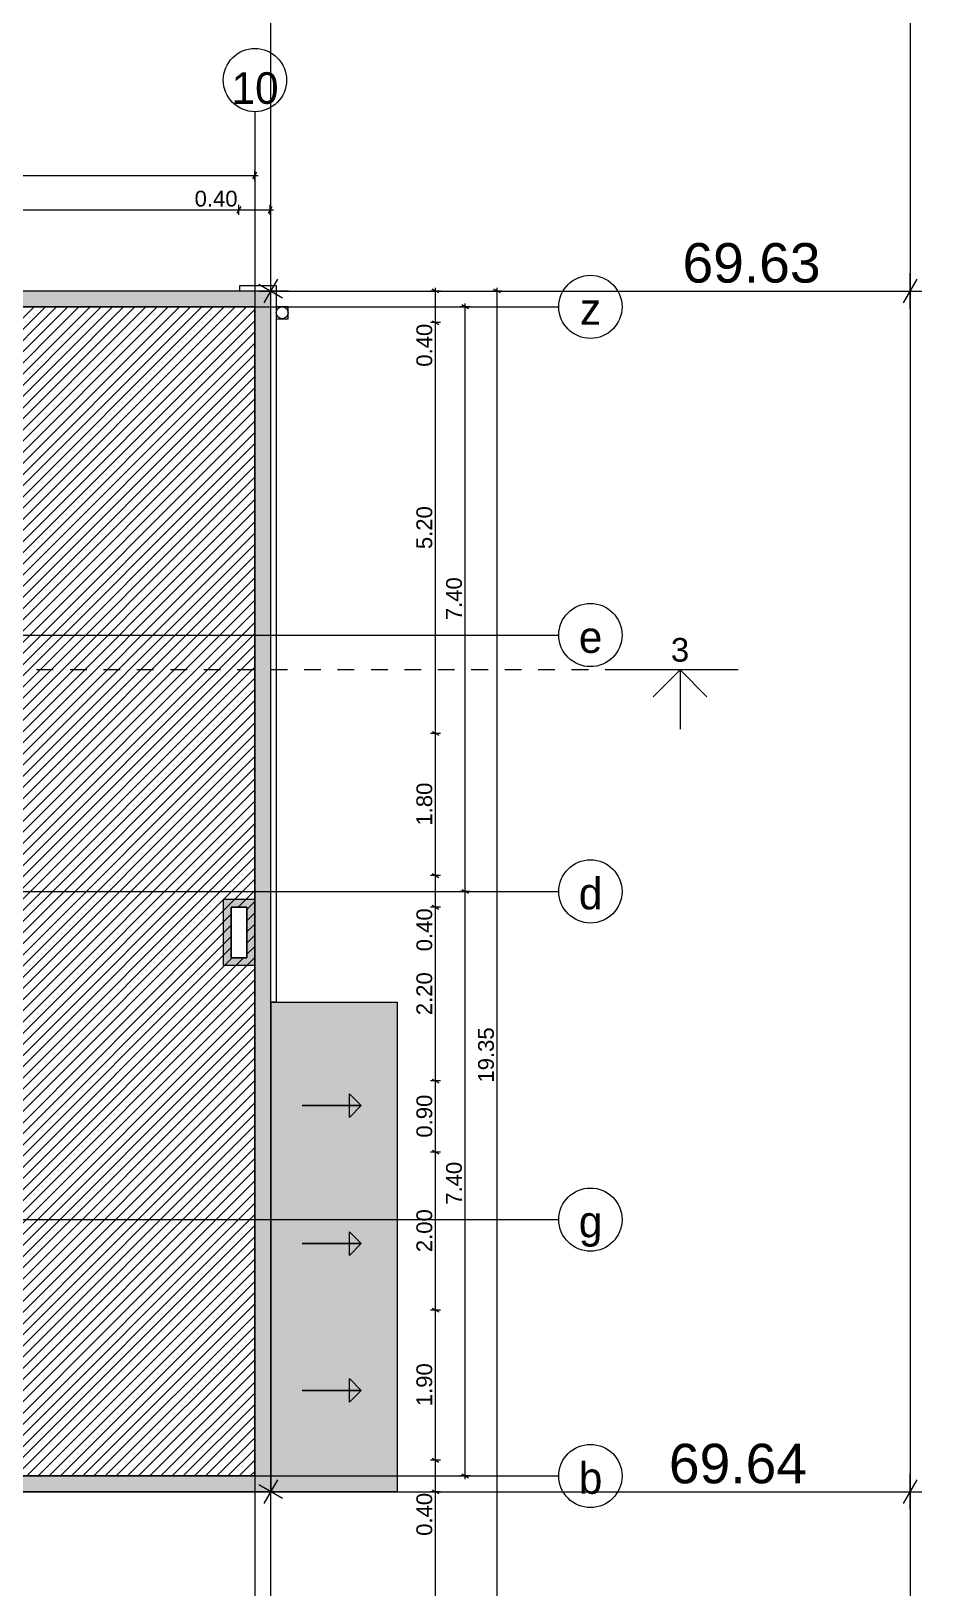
# Model space of a CAD drawing. Header units: millimetres. Extents: x 475159934 to 476245151, y 4620917055 to 4621447368.
# Drawn here: x 475294092 to 475305367, y 4621192366 to 4621212073 of the extents above; entities that cross this region are included whole.
import ezdxf

# ---------------------------------------------------------------- set-up
doc = ezdxf.new("R2010")
doc.units = ezdxf.units.MM
doc.header["$MEASUREMENT"] = 0
doc.linetypes.add('Dashed', pattern=[423.333333, 211.666667, -211.666667])
for name, color, linetype, lineweight in [('0_Pen_No__42_Pen_No__250_Pen_No__5', 5, 'Continuous', 0), ('0_Pen_No__7_Pen_No__250', 7, 'Continuous', 0), ('0_Pen_No__7_Pen_No__4', 7, 'Continuous', 0), ('0_Pen_No__7_Pen_No__7', 7, 'Continuous', 0), ('0_Pen_No__7_Pen_No__8', 8, 'Continuous', 0), ('2D Drafting - General_Pen_No__1_Pen_No__7', 7, 'Continuous', 0), ('2D Drafting - General_Pen_No__250_Pen_No__7_Pen_No__154', 154, 'Continuous', 0), ('2D Drafting - General_Pen_No__250_Pen_No__7_Pen_No__7', 7, 'Continuous', 0), ('Annotation - Text_Pen_No__7_Pen_No__5', 5, 'Continuous', 0), ('gegmebi_Pen_No__7_Pen_No__7', 7, 'Continuous', 0), ('New_._Pen_No__1', 1, 'Continuous', 0), ('New_0_Pen_No__250', 7, 'Continuous', 0), ('New_0_Pen_No__7_Pen_No__250', 7, 'Continuous', 0), ('New_2D Drafting - General_Pen_No__250_Pen_No__154', 154, 'Continuous', 0), ('New_reg_nak_Pen_No__7', 7, 'Continuous', 0), ('New_shenobebi_Pen_No__1', 1, 'Continuous', 0), ('New_Structural - Bearing_Pen_No__1', 1, 'Continuous', 0), ('zoma_Pen_No__1', 1, 'Continuous', 0), ('zoma_Pen_No__142', 142, 'Continuous', 0), ('zoma_Pen_No__5_Pen_No__5', 5, 'Continuous', 0)]:
    doc.layers.add(name, color=color, linetype=linetype, lineweight=lineweight)
doc.layers.add('0_Pen_No__7_Pen_No__252', color=7, linetype='Continuous', lineweight=0, true_color=0x666666)
doc.layers.add('zoma', color=7, linetype='Continuous')
doc.styles.add('GENERATED_STYLE_1', font='arial.ttf')
doc.styles.add('GENERATED_STYLE_3', font='arial.ttf')
doc.styles.add('GENERATED_STYLE_4', font='ACADMTAV.TTF')
doc.linetypes.add('Break', pattern='A,0,[1,12. бѓљбѓ\x98бѓЎбѓ\x98 бѓ’бѓђбѓ¦бѓ”бѓ‘бѓ”бѓ‘бѓ\x981.Shx,S=15.679026,R=0,X=0,Y=0],-1975.557214,0', length=1975.557214)
doc.dimstyles.new('GENERATED_STYLE__10', dxfattribs={"dimtxt": 500, "dimasz": 228, "dimexe": 0.18, "dimexo": 3, "dimgap": 0, "dimtad": 1, "dimlfac": 0.001, "dimzin": 0, "dimdsep": 46, "dimtxsty": 'GENERATED_STYLE_3', "dimblk": 'ARROWHEAD_2', "dimblk1": 'ARROWHEAD_2', "dimblk2": 'ARROWHEAD_2', "dimcen": 0.09, "dimclrd": 1, "dimclre": 1, "dimclrt": 1, "dimadec": 0, "dimazin": 0, "dimtfac": 1, "dimtdec": 4, "dimtmove": 0, "dimatfit": 3, "dimfxl": 1, "dimtolj": 1, "dimtzin": 0, "dimarcsym": 0})
doc.dimstyles.new('GENERATED_STYLE__11', dxfattribs={"dimtxt": 500, "dimasz": 228, "dimexe": 0.18, "dimexo": 3, "dimgap": 0, "dimtad": 1, "dimlfac": 0.001, "dimzin": 0, "dimdsep": 46, "dimtxsty": 'GENERATED_STYLE_3', "dimblk": 'ARROWHEAD_2', "dimblk1": 'ARROWHEAD_2', "dimblk2": 'ARROWHEAD_2', "dimcen": 0.09, "dimclrd": 1, "dimclre": 1, "dimclrt": 1, "dimadec": 0, "dimazin": 0, "dimtfac": 1, "dimtdec": 4, "dimtmove": 2, "dimatfit": 3, "dimfxl": 1, "dimtolj": 1, "dimtzin": 0, "dimarcsym": 0})
doc.dimstyles.new('GENERATED_STYLE__12', dxfattribs={"dimtxt": 500, "dimasz": 228, "dimexe": 0.18, "dimexo": 3, "dimgap": 0, "dimtad": 1, "dimtih": 1, "dimtoh": 1, "dimlfac": 0.001, "dimzin": 0, "dimdsep": 46, "dimtxsty": 'GENERATED_STYLE_3', "dimblk": 'ARROWHEAD_2', "dimblk1": 'ARROWHEAD_2', "dimblk2": 'ARROWHEAD_2', "dimcen": 0.09, "dimclrd": 1, "dimclre": 1, "dimclrt": 1, "dimadec": 0, "dimazin": 0, "dimtfac": 1, "dimtdec": 4, "dimtmove": 2, "dimatfit": 3, "dimfxl": 1, "dimtolj": 1, "dimtzin": 0, "dimarcsym": 0})
doc.dimstyles.new('GENERATED_STYLE__3', dxfattribs={"dimtxt": 200, "dimasz": 64.421331, "dimexe": 0.18, "dimexo": 3, "dimgap": 0, "dimtad": 1, "dimtih": 1, "dimtoh": 1, "dimlfac": 0.001, "dimzin": 0, "dimdsep": 46, "dimtxsty": 'GENERATED_STYLE_3', "dimblk": 'ARROWHEAD_2', "dimblk1": 'ARROWHEAD_2', "dimblk2": 'ARROWHEAD_2', "dimcen": 0.09, "dimclrd": 142, "dimclre": 142, "dimclrt": 142, "dimadec": 0, "dimazin": 0, "dimtfac": 1, "dimtdec": 4, "dimtmove": 0, "dimatfit": 3, "dimfxl": 1, "dimtolj": 1, "dimtzin": 0, "dimarcsym": 0})
doc.dimstyles.new('GENERATED_STYLE__6', dxfattribs={"dimtxt": 200, "dimasz": 64.421331, "dimexe": 0.18, "dimexo": 3, "dimgap": 0, "dimtad": 1, "dimlfac": 0.001, "dimzin": 0, "dimdsep": 46, "dimtxsty": 'GENERATED_STYLE_3', "dimblk": 'ARROWHEAD_2', "dimblk1": 'ARROWHEAD_2', "dimblk2": 'ARROWHEAD_2', "dimcen": 0.09, "dimclrd": 142, "dimclre": 142, "dimclrt": 142, "dimadec": 0, "dimazin": 0, "dimtfac": 1, "dimtdec": 4, "dimtmove": 0, "dimatfit": 3, "dimfxl": 1, "dimtolj": 1, "dimtzin": 0, "dimarcsym": 0})

# ---------------------------------------------------------------- blocks, each defined once
blk = doc.blocks.new('*D389', base_point=(475826096, 4621095193))
at = {"layer": 'zoma_Pen_No__1', "color": 1, "linetype": 'Continuous', "lineweight": 0, "transparency": 16777216}
for p, q in [((475297124, 4621220291), (475297124, 4621220438)), ((475297349, 4621220291), (475296899, 4621220291)), ((475297274, 4621220205), (475296974, 4621220378)), ((475297124, 4621208783), (475297124, 4621220291)), ((475296974, 4621208870), (475297274, 4621208697)), ((475297349, 4621208783), (475296899, 4621208783)), ((475297124, 4621208636), (475297124, 4621208783))]:
    blk.add_line(p, q, dxfattribs=at)
at = {"layer": 'zoma_Pen_No__1', "color": 1, "lineweight": 0, "transparency": 16777216, "insert": (475297024, 4621213679), "char_height": 500, "attachment_point": 7, "rotation": 90, "style": 'GENERATED_STYLE_3'}
blk.add_mtext('\\A1;{\\pql;\\fArial|b0|i0|c204|p0;\\W1.000000;24.70}', dxfattribs=at)
blk = doc.blocks.new('ARROWHEAD_2')
at = {"color": 0, "linetype": 'Continuous', "lineweight": 0}
for p, q in [((0, 0), (-1, 0)), ((-0.378, -0.655), (0.378, 0.655))]:
    blk.add_line(p, q, dxfattribs=at)
blk = doc.blocks.new('*D390', base_point=(475826096, 4621095193))
at = {"layer": 'zoma_Pen_No__1', "color": 1, "linetype": 'Continuous', "lineweight": 0, "transparency": 16777216}
for p, q in [((475297274, 4621193496), (475296974, 4621193669)), ((475297124, 4621193583), (475297124, 4621193730)), ((475297349, 4621193583), (475296899, 4621193583)), ((475297124, 4621185429), (475297124, 4621193583)), ((475297349, 4621185429), (475296899, 4621185429)), ((475296974, 4621185515), (475297274, 4621185342)), ((475297124, 4621185282), (475297124, 4621185429))]:
    blk.add_line(p, q, dxfattribs=at)
at = {"layer": 'zoma_Pen_No__1', "color": 1, "lineweight": 0, "transparency": 16777216, "insert": (475297024, 4621186261), "char_height": 500, "attachment_point": 7, "rotation": 90, "style": 'GENERATED_STYLE_3'}
blk.add_mtext('\\A1;{\\pql;\\fArial|b0|i0|c204|p0;\\W1.000000;8.15}', dxfattribs=at)
blk = doc.blocks.new('*D391', base_point=(475826096, 4621095193))
at = {"layer": 'zoma_Pen_No__1', "color": 1, "linetype": 'Continuous', "lineweight": 0, "transparency": 16777216}
for p, q in [((475297211, 4621193733), (475297038, 4621193433)), ((475297124, 4621193358), (475297124, 4621193808)), ((475305134, 4621193433), (475305307, 4621193733)), ((475305220, 4621193358), (475305220, 4621193808)), ((475296978, 4621193583), (475297124, 4621193583)), ((475297124, 4621193583), (475305220, 4621193583)), ((475305220, 4621193583), (475305367, 4621193583))]:
    blk.add_line(p, q, dxfattribs=at)
at = {"layer": 'zoma_Pen_No__1', "color": 1, "lineweight": 0, "transparency": 16777216, "insert": (475302165, 4621193683), "char_height": 500, "attachment_point": 7, "style": 'GENERATED_STYLE_3'}
blk.add_mtext('\\A1;{\\pql;\\fArial|b0|i0|c204|p0;\\W1.000000;69.64}', dxfattribs=at)
blk = doc.blocks.new('*D392', base_point=(475826096, 4621095193))
at = {"layer": 'zoma_Pen_No__1', "color": 1, "linetype": 'Continuous', "lineweight": 0, "transparency": 16777216}
for p, q in [((475297124, 4621208558), (475297124, 4621209008)), ((475305220, 4621208558), (475305220, 4621209008)), ((475297211, 4621208933), (475297037, 4621208633)), ((475305134, 4621208633), (475305307, 4621208933)), ((475296977, 4621208783), (475297124, 4621208783)), ((475297124, 4621208783), (475305220, 4621208783)), ((475305220, 4621208783), (475305367, 4621208783))]:
    blk.add_line(p, q, dxfattribs=at)
at = {"layer": 'zoma_Pen_No__1', "color": 1, "lineweight": 0, "transparency": 16777216, "insert": (475302337, 4621208883), "char_height": 500, "attachment_point": 7, "style": 'GENERATED_STYLE_3'}
blk.add_mtext('\\A1;{\\pql;\\fArial|b0|i0|c204|p0;\\W1.000000;69.63}', dxfattribs=at)
blk = doc.blocks.new('*D408', base_point=(475826096, 4621095193))
at = {"layer": 'zoma_Pen_No__142', "color": 142, "linetype": 'Continuous', "lineweight": 0, "transparency": 16777216}
for p, q in [((475290049, 4621210289), (475290000, 4621210204)), ((475290024, 4621210183), (475290024, 4621210310)), ((475290024, 4621210247), (475296924, 4621210247)), ((475296900, 4621210204), (475296949, 4621210289)), ((475296924, 4621210183), (475296924, 4621210310)), ((475296924, 4621210247), (475296966, 4621210247))]:
    blk.add_line(p, q, dxfattribs=at)
at = {"layer": 'zoma_Pen_No__142', "color": 142, "lineweight": 0, "transparency": 16777216, "insert": (475293207, 4621210287), "char_height": 200, "attachment_point": 7, "style": 'GENERATED_STYLE_3'}
blk.add_mtext('\\A1;{\\pql;\\fArial|b0|i0|c204|p0;\\W1.000000;6.90}', dxfattribs=at)
blk = doc.blocks.new('*D430', base_point=(475826096, 4621095193))
at = {"layer": 'zoma_Pen_No__142', "color": 142, "linetype": 'Continuous', "lineweight": 0, "transparency": 16777216}
for p, q in [((475290249, 4621187297), (475290200, 4621187213)), ((475290224, 4621187191), (475290224, 4621187318)), ((475290224, 4621187255), (475296724, 4621187255)), ((475296749, 4621187297), (475296700, 4621187213)), ((475296724, 4621187191), (475296724, 4621187318))]:
    blk.add_line(p, q, dxfattribs=at)
at = {"layer": 'zoma_Pen_No__142', "color": 142, "lineweight": 0, "transparency": 16777216, "char_height": 200, "attachment_point": 7, "style": 'GENERATED_STYLE_3'}
for s, insert in [('\\A1;{\\pql;\\fArial|b0|i0|c204|p0;\\W1.000000;6.50}', (475293207, 4621187295)), ('\\A1;{\\pql;\\fArial|b0|i0|c204|p0;\\W1.000000;0.40}', (475296166, 4621187295))]:
    blk.add_mtext(s, dxfattribs=dict(at, insert=insert))
blk = doc.blocks.new('*D431', base_point=(475826096, 4621095193))
at = {"layer": 'zoma_Pen_No__142', "color": 142, "linetype": 'Continuous', "lineweight": 0, "transparency": 16777216}
for p, q in [((475296749, 4621187297), (475296700, 4621187213)), ((475296724, 4621187191), (475296724, 4621187318)), ((475296724, 4621187255), (475297124, 4621187255)), ((475297100, 4621187213), (475297149, 4621187297)), ((475297124, 4621187191), (475297124, 4621187318)), ((475297124, 4621187255), (475297166, 4621187255))]:
    blk.add_line(p, q, dxfattribs=at)
blk = doc.blocks.new('*D453', base_point=(475826096, 4621095193))
at = {"layer": 'zoma_Pen_No__142', "color": 142, "linetype": 'Continuous', "lineweight": 0, "transparency": 16777216}
for p, q in [((475290244, 4621209853), (475290195, 4621209768)), ((475290219, 4621209747), (475290219, 4621209874)), ((475290219, 4621209810), (475296719, 4621209810)), ((475296744, 4621209853), (475296695, 4621209768)), ((475296719, 4621209747), (475296719, 4621209874))]:
    blk.add_line(p, q, dxfattribs=at)
at = {"layer": 'zoma_Pen_No__142', "color": 142, "lineweight": 0, "transparency": 16777216, "char_height": 200, "attachment_point": 7, "style": 'GENERATED_STYLE_3'}
for s, insert in [('\\A1;{\\pql;\\fArial|b0|i0|c204|p0;\\W1.000000;6.50}', (475293202, 4621209850)), ('\\A1;{\\pql;\\fArial|b0|i0|c204|p0;\\W1.000000;0.40}', (475296161, 4621209850))]:
    blk.add_mtext(s, dxfattribs=dict(at, insert=insert))
blk = doc.blocks.new('*D454', base_point=(475826096, 4621095193))
at = {"layer": 'zoma_Pen_No__142', "color": 142, "linetype": 'Continuous', "lineweight": 0, "transparency": 16777216}
for p, q in [((475296744, 4621209853), (475296695, 4621209768)), ((475296719, 4621209747), (475296719, 4621209874)), ((475296719, 4621209810), (475297119, 4621209810)), ((475297095, 4621209768), (475297144, 4621209853)), ((475297119, 4621209747), (475297119, 4621209874)), ((475297119, 4621209810), (475297161, 4621209810))]:
    blk.add_line(p, q, dxfattribs=at)
blk = doc.blocks.new('*D998', base_point=(475826096, 4621095193))
at = {"layer": 'zoma_Pen_No__142', "color": 142, "linetype": 'Continuous', "lineweight": 0, "transparency": 16777216}
for p, q in [((475299650, 4621193783), (475299523, 4621193783)), ((475299544, 4621193808), (475299629, 4621193759)), ((475299587, 4621193742), (475299587, 4621193783))]:
    blk.add_line(p, q, dxfattribs=at)
blk = doc.blocks.new('*D999', base_point=(475826096, 4621095193))
at = {"layer": 'zoma_Pen_No__142', "color": 142, "linetype": 'Continuous', "lineweight": 0, "transparency": 16777216}
for p, q in [((475299650, 4621201183), (475299523, 4621201183)), ((475299544, 4621201208), (475299629, 4621201159)), ((475299587, 4621193783), (475299587, 4621201183)), ((475299650, 4621193783), (475299523, 4621193783)), ((475299544, 4621193808), (475299629, 4621193759))]:
    blk.add_line(p, q, dxfattribs=at)
at = {"layer": 'zoma_Pen_No__142', "color": 142, "lineweight": 0, "transparency": 16777216, "insert": (475299547, 4621197216), "char_height": 200, "attachment_point": 7, "rotation": 90, "style": 'GENERATED_STYLE_3'}
blk.add_mtext('\\A1;{\\pql;\\fArial|b0|i0|c204|p0;\\W1.000000;7.40}', dxfattribs=at)
blk = doc.blocks.new('*D1000', base_point=(475826096, 4621095193))
at = {"layer": 'zoma_Pen_No__142', "color": 142, "linetype": 'Continuous', "lineweight": 0, "transparency": 16777216}
for p, q in [((475299650, 4621208583), (475299523, 4621208583)), ((475299629, 4621208559), (475299544, 4621208608)), ((475299587, 4621201183), (475299587, 4621208583)), ((475299650, 4621201183), (475299523, 4621201183)), ((475299544, 4621201208), (475299629, 4621201159))]:
    blk.add_line(p, q, dxfattribs=at)
at = {"layer": 'zoma_Pen_No__142', "color": 142, "lineweight": 0, "transparency": 16777216, "insert": (475299547, 4621204616), "char_height": 200, "attachment_point": 7, "rotation": 90, "style": 'GENERATED_STYLE_3'}
blk.add_mtext('\\A1;{\\pql;\\fArial|b0|i0|c204|p0;\\W1.000000;7.40}', dxfattribs=at)
blk = doc.blocks.new('*D1001', base_point=(475826096, 4621095193))
at = {"layer": 'zoma_Pen_No__142', "color": 142, "linetype": 'Continuous', "lineweight": 0, "transparency": 16777216}
for p, q in [((475299587, 4621208583), (475299587, 4621208625)), ((475299650, 4621208583), (475299523, 4621208583)), ((475299629, 4621208559), (475299544, 4621208608))]:
    blk.add_line(p, q, dxfattribs=at)
blk = doc.blocks.new('*D1002', base_point=(475826096, 4621095193))
at = {"layer": 'zoma_Pen_No__142', "color": 142, "linetype": 'Continuous', "lineweight": 0, "transparency": 16777216}
for p, q in [((475299992, 4621208783), (475299992, 4621208825)), ((475300055, 4621208783), (475299928, 4621208783)), ((475300034, 4621208759), (475299949, 4621208808)), ((475299992, 4621189429), (475299992, 4621208783)), ((475300055, 4621189429), (475299928, 4621189429)), ((475299949, 4621189453), (475300034, 4621189404)), ((475299992, 4621189387), (475299992, 4621189429))]:
    blk.add_line(p, q, dxfattribs=at)
at = {"layer": 'zoma_Pen_No__142', "color": 142, "lineweight": 0, "transparency": 16777216, "insert": (475299952, 4621198763), "char_height": 200, "attachment_point": 7, "rotation": 90, "style": 'GENERATED_STYLE_3'}
blk.add_mtext('\\A1;{\\pql;\\fArial|b0|i0|c204|p0;\\W1.000000;19.35}', dxfattribs=at)
blk = doc.blocks.new('*D1004', base_point=(475826096, 4621095193))
at = {"layer": 'zoma_Pen_No__142', "color": 142, "linetype": 'Continuous', "lineweight": 0, "transparency": 16777216}
for p, q in [((475299275, 4621193583), (475299147, 4621193583)), ((475299169, 4621193608), (475299253, 4621193559)), ((475299211, 4621189829), (475299211, 4621193583)), ((475299275, 4621189829), (475299147, 4621189829)), ((475299169, 4621189853), (475299253, 4621189804))]:
    blk.add_line(p, q, dxfattribs=at)
at = {"layer": 'zoma_Pen_No__142', "color": 142, "lineweight": 0, "transparency": 16777216, "char_height": 200, "attachment_point": 7, "rotation": 90, "style": 'GENERATED_STYLE_3'}
for s, insert in [('\\A1;{\\pql;\\fArial|b0|i0|c204|p0;\\W1.000000;0.40}', (475299171, 4621193025)), ('\\A1;{\\pql;\\fArial|b0|i0|c204|p0;\\W1.000000;3.75}', (475299171, 4621191439))]:
    blk.add_mtext(s, dxfattribs=dict(at, insert=insert))
blk = doc.blocks.new('*D1005', base_point=(475826096, 4621095193))
at = {"layer": 'zoma_Pen_No__142', "color": 142, "linetype": 'Continuous', "lineweight": 0, "transparency": 16777216}
for p, q in [((475299275, 4621193983), (475299147, 4621193983)), ((475299169, 4621194008), (475299253, 4621193959)), ((475299211, 4621193583), (475299211, 4621193983)), ((475299275, 4621193583), (475299147, 4621193583)), ((475299169, 4621193608), (475299253, 4621193559))]:
    blk.add_line(p, q, dxfattribs=at)
blk = doc.blocks.new('*D1006', base_point=(475826096, 4621095193))
at = {"layer": 'zoma_Pen_No__142', "color": 142, "linetype": 'Continuous', "lineweight": 0, "transparency": 16777216}
for p, q in [((475299275, 4621195883), (475299147, 4621195883)), ((475299169, 4621195908), (475299253, 4621195859)), ((475299211, 4621193983), (475299211, 4621195883)), ((475299275, 4621193983), (475299147, 4621193983)), ((475299169, 4621194008), (475299253, 4621193959))]:
    blk.add_line(p, q, dxfattribs=at)
at = {"layer": 'zoma_Pen_No__142', "color": 142, "lineweight": 0, "transparency": 16777216, "insert": (475299171, 4621194666), "char_height": 200, "attachment_point": 7, "rotation": 90, "style": 'GENERATED_STYLE_3'}
blk.add_mtext('\\A1;{\\pql;\\fArial|b0|i0|c204|p0;\\W1.000000;1.90}', dxfattribs=at)
blk = doc.blocks.new('*D1007', base_point=(475826096, 4621095193))
at = {"layer": 'zoma_Pen_No__142', "color": 142, "linetype": 'Continuous', "lineweight": 0, "transparency": 16777216}
for p, q in [((475299275, 4621195883), (475299147, 4621195883)), ((475299169, 4621195908), (475299253, 4621195859))]:
    blk.add_line(p, q, dxfattribs=at)
blk = doc.blocks.new('*D1008', base_point=(475826096, 4621095193))
at = {"layer": 'zoma_Pen_No__142', "color": 142, "linetype": 'Continuous', "lineweight": 0, "transparency": 16777216}
for p, q in [((475299275, 4621197883), (475299147, 4621197883)), ((475299169, 4621197908), (475299253, 4621197859)), ((475299211, 4621195883), (475299211, 4621197883)), ((475299275, 4621195883), (475299147, 4621195883)), ((475299169, 4621195908), (475299253, 4621195859))]:
    blk.add_line(p, q, dxfattribs=at)
at = {"layer": 'zoma_Pen_No__142', "color": 142, "lineweight": 0, "transparency": 16777216, "insert": (475299171, 4621196616), "char_height": 200, "attachment_point": 7, "rotation": 90, "style": 'GENERATED_STYLE_3'}
blk.add_mtext('\\A1;{\\pql;\\fArial|b0|i0|c204|p0;\\W1.000000;2.00}', dxfattribs=at)
blk = doc.blocks.new('*D1009', base_point=(475826096, 4621095193))
at = {"layer": 'zoma_Pen_No__142', "color": 142, "linetype": 'Continuous', "lineweight": 0, "transparency": 16777216}
for p, q in [((475299275, 4621198783), (475299147, 4621198783)), ((475299169, 4621198808), (475299253, 4621198759)), ((475299211, 4621197883), (475299211, 4621198783)), ((475299275, 4621197883), (475299147, 4621197883)), ((475299169, 4621197908), (475299253, 4621197859))]:
    blk.add_line(p, q, dxfattribs=at)
at = {"layer": 'zoma_Pen_No__142', "color": 142, "lineweight": 0, "transparency": 16777216, "insert": (475299171, 4621198066), "char_height": 200, "attachment_point": 7, "rotation": 90, "style": 'GENERATED_STYLE_3'}
blk.add_mtext('\\A1;{\\pql;\\fArial|b0|i0|c204|p0;\\W1.000000;0.90}', dxfattribs=at)
blk = doc.blocks.new('*D1010', base_point=(475826096, 4621095193))
at = {"layer": 'zoma_Pen_No__142', "color": 142, "linetype": 'Continuous', "lineweight": 0, "transparency": 16777216}
for p, q in [((475299275, 4621200983), (475299147, 4621200983)), ((475299169, 4621201008), (475299253, 4621200959)), ((475299211, 4621198783), (475299211, 4621200983)), ((475299275, 4621198783), (475299147, 4621198783)), ((475299169, 4621198808), (475299253, 4621198759))]:
    blk.add_line(p, q, dxfattribs=at)
at = {"layer": 'zoma_Pen_No__142', "color": 142, "lineweight": 0, "transparency": 16777216, "char_height": 200, "attachment_point": 7, "rotation": 90, "style": 'GENERATED_STYLE_3'}
for s, insert in [('\\A1;{\\pql;\\fArial|b0|i0|c204|p0;\\W1.000000;0.40}', (475299171, 4621200425)), ('\\A1;{\\pql;\\fArial|b0|i0|c204|p0;\\W1.000000;2.20}', (475299171, 4621199616))]:
    blk.add_mtext(s, dxfattribs=dict(at, insert=insert))
blk = doc.blocks.new('*D1011', base_point=(475826096, 4621095193))
at = {"layer": 'zoma_Pen_No__142', "color": 142, "linetype": 'Continuous', "lineweight": 0, "transparency": 16777216}
for p, q in [((475299275, 4621201383), (475299147, 4621201383)), ((475299169, 4621201408), (475299253, 4621201359)), ((475299211, 4621200983), (475299211, 4621201383)), ((475299275, 4621200983), (475299147, 4621200983)), ((475299169, 4621201008), (475299253, 4621200959))]:
    blk.add_line(p, q, dxfattribs=at)
blk = doc.blocks.new('*D1012', base_point=(475826096, 4621095193))
at = {"layer": 'zoma_Pen_No__142', "color": 142, "linetype": 'Continuous', "lineweight": 0, "transparency": 16777216}
for p, q in [((475299275, 4621203183), (475299147, 4621203183)), ((475299169, 4621203208), (475299253, 4621203159)), ((475299211, 4621201383), (475299211, 4621203183)), ((475299275, 4621201383), (475299147, 4621201383)), ((475299169, 4621201408), (475299253, 4621201359))]:
    blk.add_line(p, q, dxfattribs=at)
at = {"layer": 'zoma_Pen_No__142', "color": 142, "lineweight": 0, "transparency": 16777216, "insert": (475299171, 4621202016), "char_height": 200, "attachment_point": 7, "rotation": 90, "style": 'GENERATED_STYLE_3'}
blk.add_mtext('\\A1;{\\pql;\\fArial|b0|i0|c204|p0;\\W1.000000;1.80}', dxfattribs=at)
blk = doc.blocks.new('*D1013', base_point=(475826096, 4621095193))
at = {"layer": 'zoma_Pen_No__142', "color": 142, "linetype": 'Continuous', "lineweight": 0, "transparency": 16777216}
for p, q in [((475299275, 4621203183), (475299147, 4621203183)), ((475299169, 4621203208), (475299253, 4621203159))]:
    blk.add_line(p, q, dxfattribs=at)
blk = doc.blocks.new('*D1014', base_point=(475826096, 4621095193))
at = {"layer": 'zoma_Pen_No__142', "color": 142, "linetype": 'Continuous', "lineweight": 0, "transparency": 16777216}
for p, q in [((475299275, 4621203183), (475299147, 4621203183)), ((475299169, 4621203208), (475299253, 4621203159))]:
    blk.add_line(p, q, dxfattribs=at)
blk = doc.blocks.new('*D1015', base_point=(475826096, 4621095193))
at = {"layer": 'zoma_Pen_No__142', "color": 142, "linetype": 'Continuous', "lineweight": 0, "transparency": 16777216}
for p, q in [((475299275, 4621208383), (475299147, 4621208383)), ((475299169, 4621208408), (475299253, 4621208359)), ((475299211, 4621203183), (475299211, 4621208383)), ((475299275, 4621203183), (475299147, 4621203183)), ((475299169, 4621203208), (475299253, 4621203159))]:
    blk.add_line(p, q, dxfattribs=at)
at = {"layer": 'zoma_Pen_No__142', "color": 142, "lineweight": 0, "transparency": 16777216, "char_height": 200, "attachment_point": 7, "rotation": 90, "style": 'GENERATED_STYLE_3'}
for s, insert in [('\\A1;{\\pql;\\fArial|b0|i0|c204|p0;\\W1.000000;0.40}', (475299171, 4621207825)), ('\\A1;{\\pql;\\fArial|b0|i0|c204|p0;\\W1.000000;5.20}', (475299171, 4621205516))]:
    blk.add_mtext(s, dxfattribs=dict(at, insert=insert))
blk = doc.blocks.new('*D1016', base_point=(475826096, 4621095193))
at = {"layer": 'zoma_Pen_No__142', "color": 142, "linetype": 'Continuous', "lineweight": 0, "transparency": 16777216}
for p, q in [((475299211, 4621208783), (475299211, 4621208825)), ((475299275, 4621208783), (475299147, 4621208783)), ((475299253, 4621208759), (475299169, 4621208808)), ((475299211, 4621208383), (475299211, 4621208783)), ((475299275, 4621208383), (475299147, 4621208383)), ((475299169, 4621208408), (475299253, 4621208359))]:
    blk.add_line(p, q, dxfattribs=at)

msp = doc.modelspace()

# ---------------------------------------------------------------- hatches: boundary and pattern name
at = {"layer": '0_Pen_No__7_Pen_No__252', "linetype": 'Continuous', "lineweight": 0, "true_color": 0x666666}
h = msp.add_hatch(dxfattribs=at)
h.set_pattern_fill('COMMON_BRICK', color=251, style=0, pattern_type=2)
h.set_pattern_definition([(225, (475301970.4, 4621214867.63), (-70.71068, 70.71068), [])])
h.paths.add_polyline_path([(475276224.028, 4621208582.826), (475276224.028, 4621193782.825), (475296924.065, 4621193782.825), (475296924.065, 4621208582.826)])
h.paths.add_polyline_path([(475276324.064, 4621202023.179), (475276324.064, 4621201383.179), (475276524.086, 4621201383.18), (475276524.085, 4621202023.18)], flags=0)
h.paths.add_polyline_path([(475276324.064, 4621200493.179), (475276524.086, 4621200493.179), (475276524.086, 4621200983.18), (475276324.064, 4621200983.18)], flags=0)
h.paths.add_polyline_path([(475282624.082, 4621203503.179), (475282624.082, 4621203013.186), (475282924.089, 4621203013.186), (475282924.089, 4621203503.179)], flags=0)
h.paths.add_polyline_path([(475282634.064, 4621200683.173), (475283124.344, 4621200683.173), (475283224.065, 4621200683.173), (475283224.065, 4621200983.18), (475283124.344, 4621200983.18), (475282634.064, 4621200983.18)], flags=0)
h.paths.add_polyline_path([(475287124.064, 4621203342.758), (475287124.064, 4621205182.826), (475287124.064, 4621208142.793), (475285224.064, 4621208142.793), (475285224.064, 4621207183.415), (475284824.071, 4621207183.415), (475284824.071, 4621206783.412), (475285224.064, 4621206783.412), (475285224.064, 4621205942.758), (475284824.064, 4621205942.758), (475284824.064, 4621203342.758)], flags=0)
h.paths.add_polyline_path([(475286514.434, 4621201243.105), (475286514.434, 4621201543.105), (475286024.695, 4621201543.105), (475286024.695, 4621201243.105)], flags=0)
h.paths.add_polyline_path([(475290224.086, 4621203593.367), (475290224.086, 4621203103.18), (475290524.086, 4621203103.18), (475290524.086, 4621203593.367)], flags=0)
h.paths.add_polyline_path([(475290714.072, 4621200883.173), (475290714.072, 4621201182.848), (475290224.065, 4621201182.848), (475290224.065, 4621200883.173)], flags=0)
h.paths.add_polyline_path([(475296824.064, 4621200343.18), (475296824.064, 4621200983.186), (475296624.702, 4621200983.186), (475296624.702, 4621200343.18)], flags=0)
at = {"layer": '0_Pen_No__7_Pen_No__8', "linetype": 'Continuous', "lineweight": 0, "true_color": 0xb9b9b9}
msp.add_hatch(color=9, dxfattribs=at).paths.add_polyline_path([(475297124.204, 4621193582.83), (475297124.204, 4621199782.503), (475298724.119, 4621199782.508), (475298724.138, 4621193582.835)])
at = {"layer": '2D Drafting - General_Pen_No__250_Pen_No__7_Pen_No__154', "linetype": 'Continuous', "lineweight": 0}
h = msp.add_hatch(color=154, dxfattribs=at)
h.paths.add_polyline_path([(475297124.204, 4621193582.833), (475297124.204, 4621208782.833), (475276024.064, 4621208782.833), (475276024.064, 4621193582.826)])
h.paths.add_polyline_path([(475296924.065, 4621193782.826), (475276224.028, 4621193782.826), (475276224.028, 4621208582.826), (475296924.065, 4621208582.826)], flags=0)
at = {"layer": 'New_2D Drafting - General_Pen_No__250_Pen_No__154', "linetype": 'Continuous', "lineweight": 0}
h = msp.add_hatch(color=154, dxfattribs=at)
h.paths.add_polyline_path([(475296524.064, 4621200242.667), (475296924.064, 4621200242.667), (475296924.064, 4621201082.833), (475296524.064, 4621201082.833)])
h.paths.add_polyline_path([(475296824.064, 4621200343.18), (475296824.064, 4621200983.186), (475296624.702, 4621200983.186), (475296624.702, 4621200343.18)], flags=0)

# ---------------------------------------------------------------- linework, layer by layer
at = {"layer": '0_Pen_No__42_Pen_No__250_Pen_No__5', "color": 5, "linetype": 'Continuous', "lineweight": 0}
for centre in [(475296924.344, 4621211453.832), (475301171.4, 4621208582.848), (475301171.4, 4621204428.212), (475301171.4, 4621201182.848), (475301171.4, 4621197028.212), (475301171.4, 4621193782.848)]:
    msp.add_circle(centre, 400, dxfattribs=at)
at = {"layer": '0_Pen_No__7_Pen_No__250', "color": 7, "linetype": 'Continuous', "lineweight": 0, "flags": 128}
for points in [[(475297520.392, 4621198470.843), (475298270.392, 4621198470.843), (475298120.392, 4621198320.843), (475298120.392, 4621198620.843), (475298270.392, 4621198470.843)], [(475297520.392, 4621196724.868), (475298270.392, 4621196724.868), (475298120.392, 4621196574.868), (475298120.392, 4621196874.868), (475298270.392, 4621196724.868)], [(475297520.392, 4621194865.954), (475298270.392, 4621194865.954), (475298120.392, 4621194715.954), (475298120.392, 4621195015.954), (475298270.392, 4621194865.954)]]:
    msp.add_lwpolyline(points, close=True, dxfattribs=at)
at = {"layer": '0_Pen_No__7_Pen_No__4', "color": 7, "linetype": 'Continuous', "lineweight": 0, "flags": 128}
for points in [[(475276224.028, 4621208582.826), (475276224.028, 4621193782.825), (475296924.065, 4621193782.825), (475296924.065, 4621208582.826)], [(475296824.064, 4621200343.18), (475296824.064, 4621200983.186), (475296624.702, 4621200983.186), (475296624.702, 4621200343.18)]]:
    msp.add_lwpolyline(points, close=True, dxfattribs=at)
at = {"layer": '0_Pen_No__7_Pen_No__7', "color": 7, "linetype": 'Continuous', "lineweight": 0, "flags": 128}
msp.add_lwpolyline([(475297124.204, 4621193582.83), (475297124.204, 4621199782.503), (475298724.119, 4621199782.508), (475298724.138, 4621193582.835)], close=True, dxfattribs=at)
at = {"layer": '2D Drafting - General_Pen_No__1_Pen_No__7', "color": 7, "linetype": 'Continuous', "lineweight": 0}
msp.add_circle((475297269.348, 4621208507.839), 75, dxfattribs=at)
at = {"layer": '2D Drafting - General_Pen_No__250_Pen_No__7_Pen_No__7', "color": 7, "linetype": 'Continuous', "lineweight": 0, "flags": 128}
for points in [[(475297124.204, 4621193582.833), (475297124.204, 4621208782.833), (475276024.064, 4621208782.833), (475276024.064, 4621193582.826)], [(475296924.065, 4621193782.826), (475276224.028, 4621193782.826), (475276224.028, 4621208582.826), (475296924.065, 4621208582.826)]]:
    msp.add_lwpolyline(points, close=True, dxfattribs=at)
at = {"layer": 'gegmebi_Pen_No__7_Pen_No__7', "color": 7, "linetype": 'Continuous', "lineweight": 0}
for p, q in [((475297344.348, 4621208582.839), (475297194.348, 4621208582.839)), ((475297194.348, 4621208582.839), (475297194.348, 4621208432.839)), ((475297194.348, 4621208432.839), (475297344.348, 4621208432.839)), ((475297344.348, 4621208432.839), (475297344.348, 4621208582.839))]:
    msp.add_line(p, q, dxfattribs=at)
at = {"layer": 'New_0_Pen_No__250', "color": 7, "linetype": 'Continuous', "lineweight": 0}
for points in [[(475296924.064, 4621200243.18), (475296524.702, 4621200243.18), (475296524.702, 4621201083.186), (475296924.064, 4621201083.186)], [(475296824.064, 4621200343.18), (475296624.702, 4621200343.18), (475296624.702, 4621200983.186), (475296824.064, 4621200983.186)]]:
    msp.add_lwpolyline(points, close=True, dxfattribs=at)
at = {"layer": 'New_0_Pen_No__7_Pen_No__250', "color": 7, "linetype": 'Continuous', "lineweight": 0}
msp.add_line((475296731.772, 4621208782.833), (475296731.772, 4621208852.833), dxfattribs=at)
at = {"layer": 'New_reg_nak_Pen_No__7', "color": 7, "linetype": 'Continuous', "lineweight": 0, "flags": 128}
msp.add_lwpolyline([(475296731.772, 4621208852.833), (475297194.204, 4621208852.833), (475297194.145, 4621199782.837), (475297124.204, 4621199782.838), (475297124.204, 4621193582.83), (475290224.186, 4621193582.83), (475290224.186, 4621193522.866), (475290224.186, 4621193513.179)], dxfattribs=at)
at = {"layer": 'New_shenobebi_Pen_No__1', "color": 1, "linetype": 'Dashed', "lineweight": 0}
msp.add_lwpolyline([(475301568.755, 4621203988.509), (475255555.504, 4621203988.509), (475255555.504, 4621199833.873), (475228397.687, 4621199833.873)], dxfattribs=at)
at = {"layer": 'New_shenobebi_Pen_No__1', "color": 1, "linetype": 'Continuous', "lineweight": 0}
for points in [[(475303042.502, 4621203988.509), (475301568.755, 4621203988.509)], [(475302305.628, 4621203988.509), (475301964.483, 4621203647.363)], [(475302305.628, 4621203988.509), (475302305.628, 4621203235.511)], [(475302305.628, 4621203988.509), (475302646.774, 4621203647.363)]]:
    msp.add_lwpolyline(points, dxfattribs=at)
at = {"layer": 'New_Structural - Bearing_Pen_No__1', "color": 1, "linetype": 'Break', "lineweight": 0}
msp.add_line((475305220.25, 4621222683.495), (475305220.25, 4621184757.094), dxfattribs=at)
at = {"layer": 'zoma_Pen_No__5_Pen_No__5', "color": 5, "linetype": 'Continuous', "lineweight": 0}
for p, q in [((475296924.344, 4621211053.832), (475296924.344, 4621184744.761)), ((475229343.793, 4621208582.848), (475300771.4, 4621208582.848)), ((475229343.793, 4621204428.212), (475300771.4, 4621204428.212)), ((475229343.793, 4621201182.848), (475300771.4, 4621201182.848)), ((475229343.793, 4621197028.212), (475300771.4, 4621197028.212)), ((475229343.793, 4621193782.848), (475300771.4, 4621193782.848))]:
    msp.add_line(p, q, dxfattribs=at)

# ---------------------------------------------------------------- texts
at = {"layer": 'Annotation - Text_Pen_No__7_Pen_No__5', "color": 5, "linetype": 'Continuous', "lineweight": 0, "char_height": 400, "attachment_point": 2, "style": 'GENERATED_STYLE_4'}
for s, insert in [('\\A1;{\\pqc;\\fAcadMtavr|b0|i0|c0|p0;\\W1.000000;10}', (475296926.501, 4621211552.869)), ('\\A1;{\\pqc;\\fAcadMtavr|b0|i0|c0|p0;\\W1.000000;z}', (475301173.558, 4621208757.168)), ('\\A1;{\\pqc;\\fAcadMtavr|b0|i0|c0|p0;\\W1.000000;e}', (475301173.558, 4621204602.533)), ('\\A1;{\\pqc;\\fAcadMtavr|b0|i0|c0|p0;\\W1.000000;d}', (475301173.558, 4621201355.968)), ('\\A1;{\\pqc;\\fAcadMtavr|b0|i0|c0|p0;\\W1.000000;g}', (475301173.558, 4621197202.533)), ('\\A1;{\\pqc;\\fAcadMtavr|b0|i0|c0|p0;\\W1.000000;b}', (475301173.558, 4621193957.168))]:
    msp.add_mtext(s, dxfattribs=dict(at, insert=insert))
at = {"layer": 'New_._Pen_No__1', "color": 1, "linetype": 'Continuous', "lineweight": 0, "insert": (475302305.628, 4621204391.366), "char_height": 300, "attachment_point": 2, "style": 'GENERATED_STYLE_1'}
msp.add_mtext('\\A1;{\\pqc;\\fArial|b0|i0|c204|p0;\\W1.000000;3}', dxfattribs=at)

# ---------------------------------------------------------------- dimensions: what is measured, and where the dimension line sits
at = {"layer": 'zoma', "color": 1, "linetype": 'Continuous', "lineweight": 0}
dim = msp.add_linear_dim(base=(475297124.071, 4621220291.354), p1=(475297124.071, 4621208783.172), p2=(475297138.574, 4621220291.354), angle=90, text='24.70', dimstyle='GENERATED_STYLE__10', dxfattribs=at)
dim.commit()
dim.dimension.update_dxf_attribs({"geometry": '*D389', "text_midpoint": (475296774.071, 4621214516.831), "dimtype": 160, "text_rotation": 90})
at = {"layer": 'zoma', "color": 142, "linetype": 'Continuous', "lineweight": 0}
for base, p1, p2, picture, middle in [((475296924.064, 4621210246.515), (475290024.064, 4621209515.627), (475296924.064, 4621209384.441), '*D408', (475293466.06, 4621210386.515)), ((475296719.09, 4621209810.496), (475290219.09, 4621205126.001), (475296719.09, 4621205126.001), '*D453', (475293461.086, 4621209950.496)), ((475297119.09, 4621209810.496), (475296719.09, 4621205126.001), (475297119.09, 4621205126.001), '*D454', (475296419.669, 4621209950.496)), ((475296724.064, 4621187254.89), (475290224.064, 4621204505.256), (475296724.064, 4621204505.256), '*D430', (475293466.06, 4621187394.89)), ((475297124.064, 4621187254.89), (475296724.064, 4621204505.256), (475297124.064, 4621204505.256), '*D431', (475296424.643, 4621187394.89))]:
    dim = msp.add_linear_dim(base=base, p1=p1, p2=p2, dimstyle='GENERATED_STYLE__3', dxfattribs=at)
    dim.commit()
    dim.dimension.update_dxf_attribs({"geometry": picture, "text_midpoint": middle, "dimtype": 160})
at = {"layer": 'zoma', "color": 1, "linetype": 'Continuous', "lineweight": 0}
for base, p1, p2, text, picture, middle in [((475305220.25, 4621208783.172), (475297124.071, 4621193583.172), (475305220.25, 4621208783.172), '69.63', '*D392', (475303174.13, 4621209133.172)), ((475305220.25, 4621193582.831), (475297124.204, 4621193582.833), (475305220.25, 4621193582.831), '69.64', '*D391', (475303002.263, 4621193932.831))]:
    dim = msp.add_linear_dim(base=base, p1=p1, p2=p2, text=text, dimstyle='GENERATED_STYLE__12', dxfattribs=at)
    dim.commit()
    dim.dimension.update_dxf_attribs({"geometry": picture, "text_midpoint": middle, "dimtype": 160})
at = {"layer": 'zoma', "color": 142, "linetype": 'Continuous', "lineweight": 0}
for base, p1, p2, picture, middle in [((475299991.532, 4621208783.171), (475233700.106, 4621189428.536), (475255415.612, 4621208783.171), '*D1002', (475299851.532, 4621199097.681)), ((475299210.946, 4621208783.171), (475297124.064, 4621208383.179), (475255415.612, 4621208783.171), '*D1016', (475299070.946, 4621208083.758)), ((475299586.648091018, 4621208583.171459198), (475299586.648091018, 4621208583.171459198), (475299587.824923873, 4621208583.171459198), '*D1001', (475299446.648090422, 4621208575.167488098)), ((475299586.648, 4621208583.171), (475299586.648, 4621201183.172), (475299586.648, 4621208583.171), '*D1000', (475299446.648, 4621204875.168)), ((475299210.946, 4621208383.179), (475297194.064, 4621203183.181), (475297124.064, 4621208383.179), '*D1015', (475299070.946, 4621205775.176)), ((475299210.946, 4621203183.181), (475297124.064, 4621201383.179), (475299210.946, 4621203183.181), '*D1012', (475299070.946, 4621202275.176)), ((475299210.946477771, 4621203183.180959702), (475299210.946477771, 4621203183.180959702), (475297194.064419329, 4621203183.180959702), '*D1014', (475299070.946477175, 4621203175.176989555)), ((475299210.946477771, 4621203183.180959702), (475299210.946477771, 4621203183.180959702), (475299210.946477771, 4621203183.180959702), '*D1013', (475299070.946477175, 4621203175.176989555)), ((475299210.946, 4621201383.179), (475297124.064, 4621200983.179), (475297124.064, 4621201383.179), '*D1011', (475299070.946, 4621200683.758)), ((475299586.648, 4621201183.172), (475299991.532, 4621193783.172), (475299586.648, 4621201183.172), '*D999', (475299446.648, 4621197475.168)), ((475299210.946, 4621200983.179), (475297037.276, 4621198783.176), (475297124.064, 4621200983.179), '*D1010', (475299070.946, 4621199875.174)), ((475299210.946, 4621198783.176), (475297124.064, 4621197883.178), (475297037.276, 4621198783.176), '*D1009', (475299070.946, 4621198325.173)), ((475299210.946, 4621197883.178), (475297124.064, 4621195883.186), (475297124.064, 4621197883.178), '*D1008', (475299070.946, 4621196875.178)), ((475299210.946, 4621195883.186), (475297124.064, 4621193983.179), (475299210.946, 4621195883.186), '*D1006', (475299070.946, 4621194925.179)), ((475299210.946477771, 4621195883.185957909), (475299210.946477771, 4621195883.185957909), (475297124.064420223, 4621195883.185957909), '*D1007', (475299070.946477175, 4621195875.181987762)), ((475299210.946, 4621193983.179), (475297124.064, 4621193583.179), (475297124.064, 4621193983.179), '*D1005', (475299070.946, 4621193283.758)), ((475299586.648091018, 4621193783.172449112), (475299586.648091018, 4621193783.172449112), (475299991.531812727, 4621193783.172449112), '*D998', (475299446.648090422, 4621193775.168478012)), ((475299210.946, 4621193583.179), (475233700.106, 4621189828.536), (475297124.064, 4621193583.179), '*D1004', (475299070.946, 4621191697.854))]:
    dim = msp.add_linear_dim(base=base, p1=p1, p2=p2, angle=90, dimstyle='GENERATED_STYLE__6', dxfattribs=at)
    dim.commit()
    dim.dimension.update_dxf_attribs({"geometry": picture, "text_midpoint": middle, "dimtype": 160, "text_rotation": 90})
at = {"layer": 'zoma', "color": 1, "linetype": 'Continuous', "lineweight": 0}
dim = msp.add_linear_dim(base=(475297124.203, 4621193582.831), p1=(475297124.003, 4621185428.501), p2=(475297124.203, 4621193582.831), angle=90, dimstyle='GENERATED_STYLE__11', dxfattribs=at)
dim.commit()
dim.dimension.update_dxf_attribs({"geometry": '*D390', "text_midpoint": (475296774.203, 4621186908.403), "dimtype": 160, "text_rotation": 90})

doc.saveas('drawing.dxf')
